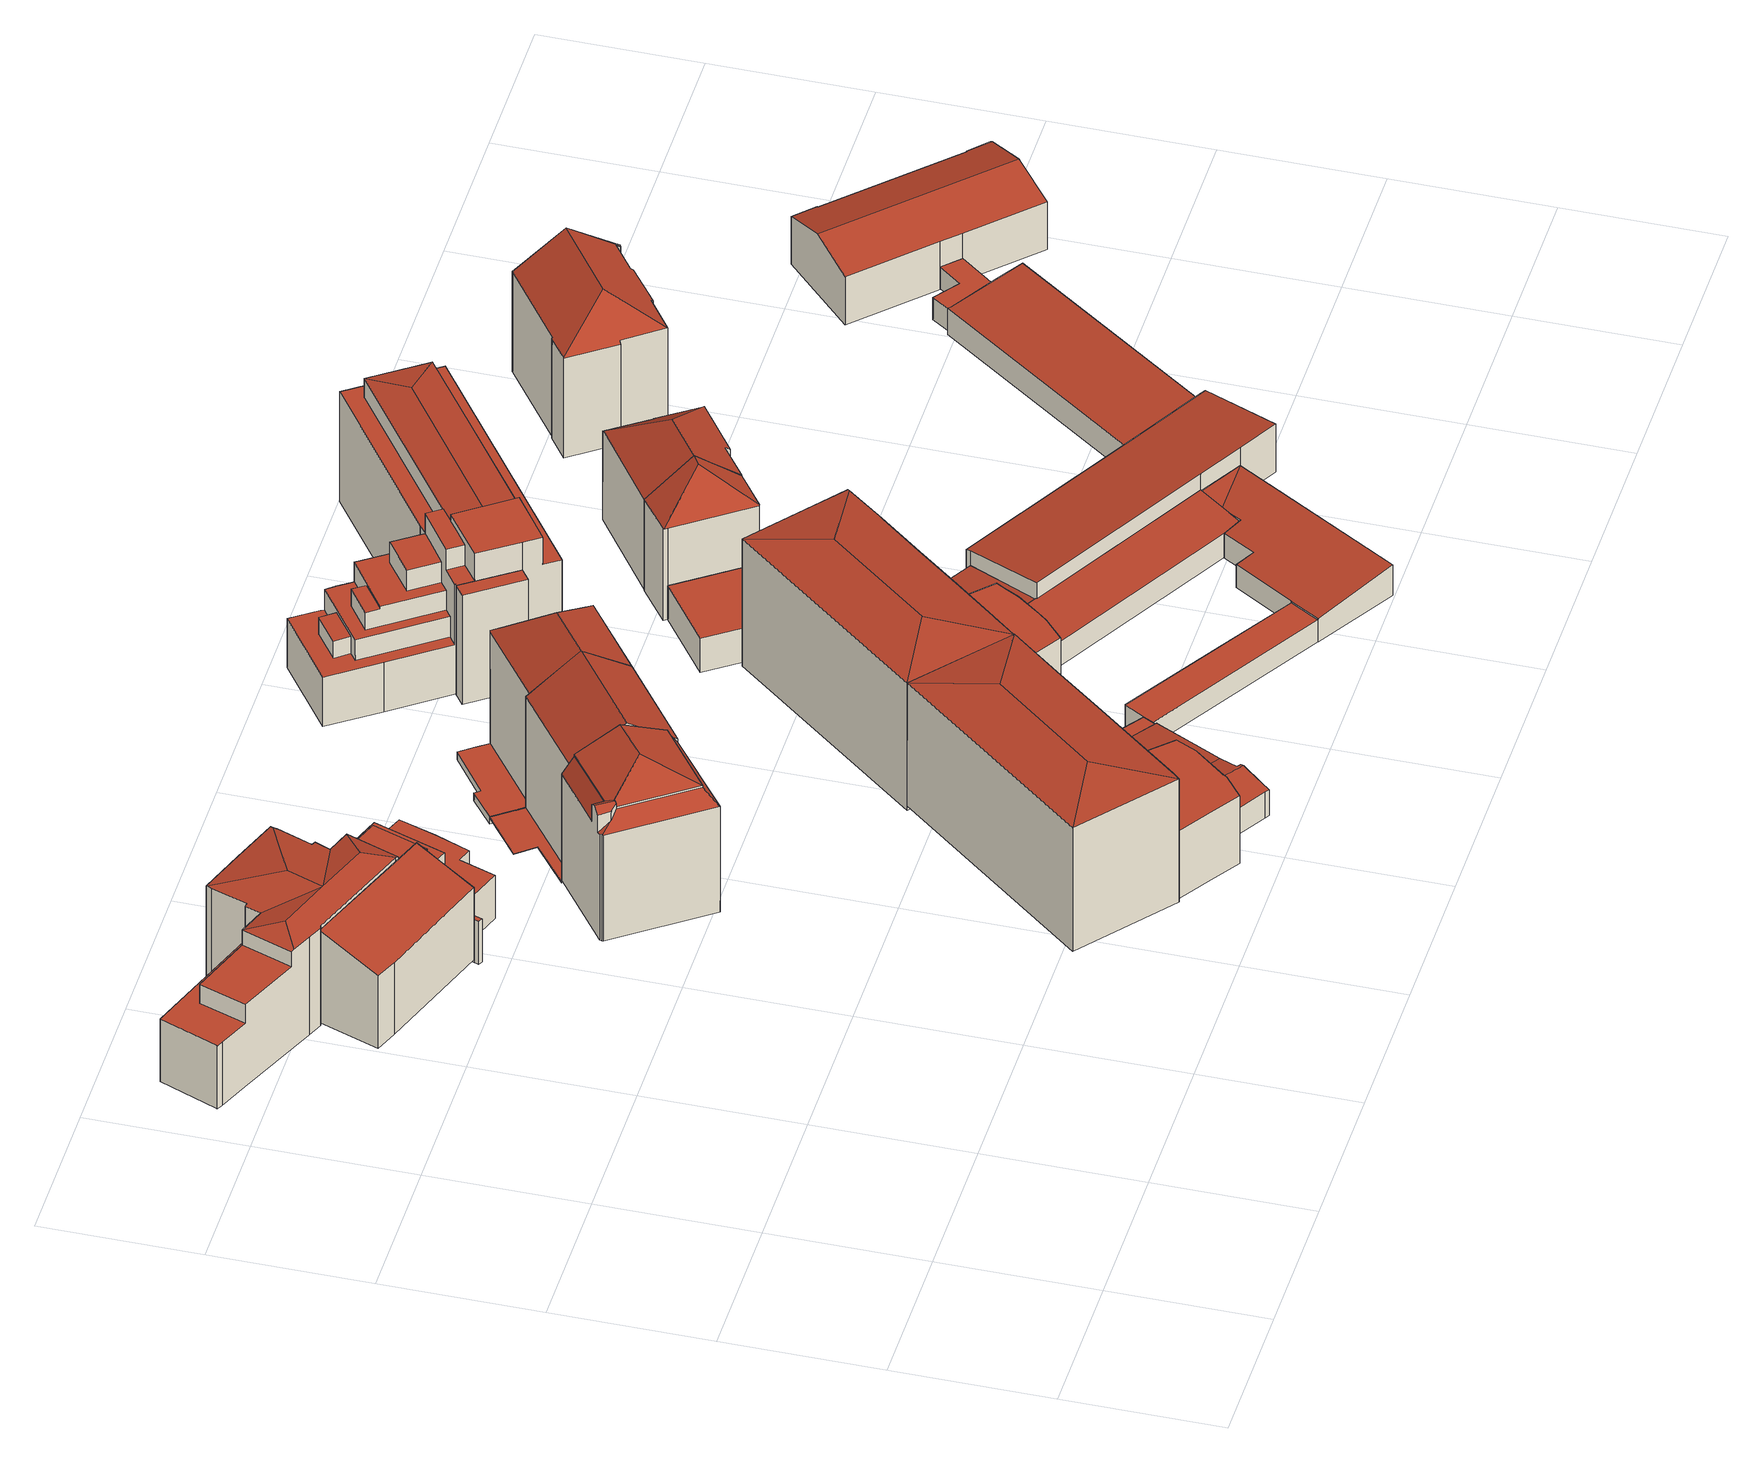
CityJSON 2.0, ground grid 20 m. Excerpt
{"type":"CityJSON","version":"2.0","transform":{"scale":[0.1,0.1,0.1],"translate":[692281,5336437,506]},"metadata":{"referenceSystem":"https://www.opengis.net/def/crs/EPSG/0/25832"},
"CityObjects":{
"building1":{"type":"Building","attributes":{"Gemeindeschluessel":"09162000","HoeheDach":"524.048","HoeheGrund":"510.600","Methode":"1000","NiedrigsteTraufeDesGebaeudes":"521.141","Geometrietyp2DReferenz":"3000","function":"31001_1000","roofType":"2100","measuredHeight":13.45,"storeysAboveGround":3},"geometry":[{"type":"Solid","lod":"2","boundaries":[[[[0,1,2,3]],[[4,0,3,5]],[[5,6,7,4]],[[8,2,1,9]],[[6,10,11,7]],[[12,8,9,13]],[[10,14,15,11]],[[2,8,12,14,10,6,5,3]],[[14,12,13,15]],[[0,4,7,11,15,13,9,1]]]],"semantics":{"surfaces":[{"type":"WallSurface"},{"type":"RoofSurface","Dachneigung":"70.713","Dachorientierung":"199.515","Flaeche":"166.179","Z_MAX":"13.448","Z_MAX_ASL":"524.048","Z_MIN":"10.541","Z_MIN_ASL":"521.141"},{"type":"GroundSurface"}],"values":[[0,0,0,0,0,0,0,1,0,2]]}}]},
"building2":{"type":"Building","attributes":{"Gemeindeschluessel":"09162000","HoeheDach":"525.350","HoeheGrund":"510.229","Methode":"2000","NiedrigsteTraufeDesGebaeudes":"516.540","Geometrietyp2DReferenz":"3000","function":"31001_1000","roofType":"3100","measuredHeight":15.12,"storeysAboveGround":5},"address":[{"country":"Germany","locality":"München","thoroughfareName":"Kaulbachstraße 66a;Königinstraße 75"}],"geometry":[{"type":"Solid","lod":"2","boundaries":[[[[16,17,18,19]],[[20,21,22,23,24,25,26,27,28]],[[29,30,31,32,33,34,35,36]],[[37,38,39,40,41,42]],[[43,42,41,44,22,21,45]],[[18,17,29,36]],[[46,47,48,49,50,51,24]],[[44,52,23,22]],[[53,54,55,38,37,56]],[[57,58,59,60,61]],[[52,44,41,40]],[[55,54,62,63,64,65]],[[66,67,68,69]],[[70,71,72,73,74,75,76,77,78,79,80,81,53,56]],[[49,48,82,83]],[[35,34,84,85]],[[62,54,53,81]],[[33,32,86,87]],[[77,76,88,89]],[[75,74,90,91]],[[92,93,64,63]],[[74,73,94,90]],[[45,95,96,97,98,85,84,87,86,83,82,69,68,57,61,99,100,101,102,89,88,91,90,94,103,104,105,43]],[[67,58,57,68]],[[29,17,16,106,51,30]],[[99,107,92,63,62,81,80,100]],[[86,32,31,50,49,83]],[[76,75,91,88]],[[79,78,102,101]],[[71,70,105,104]],[[78,77,89,102]],[[39,38,55,65]],[[25,106,108,26]],[[24,51,106,25]],[[73,72,103,94]],[[72,71,104,103]],[[93,92,107,60,59,46,24]],[[82,48,47,66,69]],[[60,107,99,61]],[[59,58,67,66,47,46]],[[27,26,108,19,18,36,35,85,98,97]],[[23,52,93,24]],[[64,93,52,40,39,65]],[[27,97,96,28]],[[51,50,31,30]],[[20,95,45,21]],[[80,79,101,100]],[[105,70,56,37,42,43]],[[108,106,16,19]],[[20,28,96,95]],[[34,33,87,84]]]],"semantics":{"surfaces":[{"type":"RoofSurface","Dachneigung":"90.000","Dachorientierung":"-1.000","Flaeche":"56.050","Z_MAX":"11.996","Z_MAX_ASL":"522.225","Z_MIN":"11.996","Z_MIN_ASL":"522.225"},{"type":"RoofSurface","Dachneigung":"75.597","Dachorientierung":"199.763","Flaeche":"58.442","Z_MAX":"15.121","Z_MAX_ASL":"525.350","Z_MIN":"14.244","Z_MIN_ASL":"524.474"},{"type":"RoofSurface","Dachneigung":"90.000","Dachorientierung":"-1.000","Flaeche":"67.384","Z_MAX":"9.141","Z_MAX_ASL":"519.370","Z_MIN":"9.141","Z_MIN_ASL":"519.370"},{"type":"RoofSurface","Dachneigung":"90.000","Dachorientierung":"-1.000","Flaeche":"37.359","Z_MAX":"11.985","Z_MAX_ASL":"522.215","Z_MIN":"11.985","Z_MIN_ASL":"522.215"},{"type":"WallSurface"},{"type":"RoofSurface","Dachneigung":"82.134","Dachorientierung":"289.849","Flaeche":"42.741","Z_MAX":"15.121","Z_MAX_ASL":"525.350","Z_MIN":"14.161","Z_MIN_ASL":"524.390"},{"type":"RoofSurface","Dachneigung":"70.933","Dachorientierung":"109.849","Flaeche":"10.909","Z_MAX":"15.121","Z_MAX_ASL":"525.350","Z_MIN":"14.161","Z_MIN_ASL":"524.390"},{"type":"RoofSurface","Dachneigung":"90.000","Dachorientierung":"-1.000","Flaeche":"50.468","Z_MAX":"9.111","Z_MAX_ASL":"519.340","Z_MIN":"9.111","Z_MIN_ASL":"519.340"},{"type":"RoofSurface","Dachneigung":"90.000","Dachorientierung":"-1.000","Flaeche":"87.351","Z_MAX":"6.311","Z_MAX_ASL":"516.540","Z_MIN":"6.311","Z_MIN_ASL":"516.540"},{"type":"GroundSurface"},{"type":"RoofSurface","Dachneigung":"73.061","Dachorientierung":"289.849","Flaeche":"12.154","Z_MAX":"15.121","Z_MAX_ASL":"525.350","Z_MIN":"14.161","Z_MIN_ASL":"524.390"},{"type":"RoofSurface","Dachneigung":"75.597","Dachorientierung":"19.763","Flaeche":"21.460","Z_MAX":"15.121","Z_MAX_ASL":"525.350","Z_MIN":"14.161","Z_MIN_ASL":"524.390"},{"type":"RoofSurface","Dachneigung":"82.134","Dachorientierung":"109.849","Flaeche":"41.943","Z_MAX":"15.121","Z_MAX_ASL":"525.350","Z_MIN":"14.161","Z_MIN_ASL":"524.390"},{"type":"RoofSurface","Dachneigung":"82.136","Dachorientierung":"19.763","Flaeche":"46.171","Z_MAX":"15.121","Z_MAX_ASL":"525.350","Z_MIN":"14.185","Z_MIN_ASL":"524.414"},{"type":"RoofSurface","Dachneigung":"75.597","Dachorientierung":"19.763","Flaeche":"20.738","Z_MAX":"15.121","Z_MAX_ASL":"525.350","Z_MIN":"14.161","Z_MIN_ASL":"524.390"}],"values":[[0,1,2,3,4,4,5,6,4,4,4,7,4,8,4,4,4,4,4,4,4,4,9,4,4,4,4,4,4,4,4,4,10,11,4,4,12,4,4,13,4,14,4,4,4,4,4,4,4,4,4]]}}]},
"building3":{"type":"Building","attributes":{"Gemeindeschluessel":"09162000","HoeheDach":"531.050","HoeheGrund":"510.367","Methode":"2000","NiedrigsteTraufeDesGebaeudes":"525.868","Geometrietyp2DReferenz":"3000","function":"31001_1000","roofType":"3100","measuredHeight":20.68,"storeysAboveGround":4},"address":[{"country":"Germany","locality":"München","thoroughfareName":"Königinstraße 71"}],"geometry":[{"type":"Solid","lod":"2","boundaries":[[[[109,110,111,112]],[[113,114,115,116,117]],[[118,119,120,121]],[[122,123,124,125,120,126]],[[127,128,129,130,131,132]],[[117,116,133,122]],[[129,134,133,116,115,109,112,135,130]],[[132,131,136,137]],[[138,114,113,139]],[[140,135,112,111]],[[139,113,117,122,126]],[[120,119,139,126]],[[141,142,110,138,143]],[[110,142,140,111]],[[133,134,144,123,122]],[[130,135,140,142,141,118,121,136,131]],[[141,143,119,118]],[[127,132,137,125,124]],[[143,138,139,119]],[[136,121,120,125,137]],[[127,124,123,144,128]],[[144,134,129,128]],[[138,110,109,115,114]]]],"semantics":{"surfaces":[{"type":"WallSurface"},{"type":"RoofSurface","Dachneigung":"60.825","Dachorientierung":"233.814","Flaeche":"2.621","Z_MAX":"18.603","Z_MAX_ASL":"528.970","Z_MIN":"18.013","Z_MIN_ASL":"528.380"},{"type":"RoofSurface","Dachneigung":"33.880","Dachorientierung":"233.820","Flaeche":"32.658","Z_MAX":"17.753","Z_MAX_ASL":"528.120","Z_MIN":"15.519","Z_MIN_ASL":"525.886"},{"type":"GroundSurface"},{"type":"RoofSurface","Dachneigung":"36.066","Dachorientierung":"322.743","Flaeche":"24.124","Z_MAX":"17.753","Z_MAX_ASL":"528.120","Z_MIN":"15.550","Z_MIN_ASL":"525.918"},{"type":"RoofSurface","Dachneigung":"64.862","Dachorientierung":"322.741","Flaeche":"50.281","Z_MAX":"20.683","Z_MAX_ASL":"531.050","Z_MIN":"18.013","Z_MIN_ASL":"528.380"},{"type":"RoofSurface","Dachneigung":"52.453","Dachorientierung":"322.598","Flaeche":"0.802","Z_MAX":"16.746","Z_MAX_ASL":"527.113","Z_MIN":"15.501","Z_MIN_ASL":"525.868"},{"type":"RoofSurface","Dachneigung":"64.860","Dachorientierung":"142.743","Flaeche":"51.631","Z_MAX":"20.683","Z_MAX_ASL":"531.050","Z_MIN":"18.013","Z_MIN_ASL":"528.380"},{"type":"RoofSurface","Dachneigung":"60.785","Dachorientierung":"233.817","Flaeche":"30.795","Z_MAX":"20.683","Z_MAX_ASL":"531.050","Z_MIN":"18.013","Z_MIN_ASL":"528.380"},{"type":"RoofSurface","Dachneigung":"33.534","Dachorientierung":"142.743","Flaeche":"28.343","Z_MAX":"17.753","Z_MAX_ASL":"528.120","Z_MIN":"15.538","Z_MIN_ASL":"525.905"},{"type":"RoofSurface","Dachneigung":"60.834","Dachorientierung":"53.803","Flaeche":"2.625","Z_MAX":"18.603","Z_MAX_ASL":"528.970","Z_MIN":"18.013","Z_MIN_ASL":"528.380"}],"values":[[0,1,0,2,3,0,0,0,0,4,0,0,5,0,6,0,7,0,8,9,0,0,10]]}}]},
"building4":{"type":"Building","attributes":{"Gemeindeschluessel":"09162000","HoeheDach":"526.470","HoeheGrund":"507.182","Methode":"2000","NiedrigsteTraufeDesGebaeudes":"525.334","Geometrietyp2DReferenz":"3000","function":"31001_9998","roofType":"3200","measuredHeight":19.29,"storeysAboveGround":3},"address":[{"country":"Germany","locality":"München","thoroughfareName":"Königinstraße 14"}],"geometry":[{"type":"Solid","lod":"2","boundaries":[[[[145,146,147,148]],[[149,147,146,150]],[[151,146,145]],[[150,146,151,152,153]],[[154,155,156,157]],[[153,158,159,160,157,156,149,150]],[[154,157,160,159,161]],[[155,147,149,156]],[[148,147,155]],[[152,162,158,153]],[[162,161,159,158]],[[162,152,151,145,148,155,154,161]]]],"semantics":{"surfaces":[{"type":"RoofSurface","Dachneigung":"81.391","Dachorientierung":"309.162","Flaeche":"184.959","Z_MAX":"19.288","Z_MAX_ASL":"526.470","Z_MIN":"18.155","Z_MIN_ASL":"525.337"},{"type":"WallSurface"},{"type":"RoofSurface","Dachneigung":"81.393","Dachorientierung":"39.306","Flaeche":"56.571","Z_MAX":"19.288","Z_MAX_ASL":"526.470","Z_MIN":"18.152","Z_MIN_ASL":"525.334"},{"type":"GroundSurface"},{"type":"RoofSurface","Dachneigung":"81.390","Dachorientierung":"219.327","Flaeche":"56.624","Z_MAX":"19.288","Z_MAX_ASL":"526.470","Z_MIN":"18.155","Z_MIN_ASL":"525.337"},{"type":"RoofSurface","Dachneigung":"81.391","Dachorientierung":"129.163","Flaeche":"184.953","Z_MAX":"19.288","Z_MAX_ASL":"526.470","Z_MIN":"18.156","Z_MIN_ASL":"525.338"}],"values":[[0,1,2,1,1,3,1,1,4,1,1,5]]}}]},
"building5":{"type":"Building","attributes":{"Gemeindeschluessel":"09162000","HoeheDach":"516.271","HoeheGrund":"506.370","Methode":"1000","NiedrigsteTraufeDesGebaeudes":"516.271","Geometrietyp2DReferenz":"3000","function":"31001_9998","roofType":"1000","measuredHeight":9.9,"storeysAboveGround":2},"geometry":[{"type":"Solid","lod":"2","boundaries":[[[[163,164,165,166,167,168]],[[169,170,163,168,167,171,172,173,174,175]],[[176,177,169,175]],[[178,164,163,170]],[[179,180,174,173]],[[164,178,177,176,180,179,181,182,166,165]],[[180,176,175,174]],[[182,181,179,173,172,171,167,166]],[[177,178,170,169]]]],"semantics":{"surfaces":[{"type":"WallSurface"},{"type":"GroundSurface"},{"type":"RoofSurface","Dachneigung":"90.000","Dachorientierung":"-1.000","Flaeche":"143.210","Z_MAX":"9.901","Z_MAX_ASL":"516.271","Z_MIN":"9.901","Z_MIN_ASL":"516.271"}],"values":[[0,1,0,0,0,2,0,0,0]]}}]},
"building6":{"type":"Building","attributes":{"Gemeindeschluessel":"09162000","HoeheDach":"531.013","HoeheGrund":"510.009","Methode":"9999","NiedrigsteTraufeDesGebaeudes":"510.054","Geometrietyp2DReferenz":"3000","function":"31001_1000","roofType":"3100","measuredHeight":21,"storeysAboveGround":5},"address":[{"country":"Germany","locality":"München","thoroughfareName":"Königinstraße 73"}],"geometry":[{"type":"Solid","lod":"2","boundaries":[[[[183,184,185,186]],[[187,188,189,190]],[[191,192,193,194]],[[185,184,194,193,195,187,190]],[[196,197,198,192,191,183,186]],[[188,199,200,189]],[[198,197,201,199,188,187,195]],[[201,197,196,202]],[[193,192,198,195]],[[183,191,194,184]],[[199,201,202,200]],[[189,200,202,196,186,185,190]]]],"semantics":{"surfaces":[{"type":"WallSurface"},{"type":"RoofSurface","Dachneigung":"55.524","Dachorientierung":"322.941","Flaeche":"113.492","Z_MAX":"21.004","Z_MAX_ASL":"531.013","Z_MIN":"16.376","Z_MIN_ASL":"526.385"},{"type":"RoofSurface","Dachneigung":"90.000","Dachorientierung":"-1.000","Flaeche":"40.177","Z_MAX":"0.045","Z_MAX_ASL":"510.054","Z_MIN":"0.045","Z_MIN_ASL":"510.054"},{"type":"RoofSurface","Dachneigung":"55.524","Dachorientierung":"142.941","Flaeche":"105.211","Z_MAX":"21.004","Z_MAX_ASL":"531.013","Z_MIN":"16.733","Z_MIN_ASL":"526.741"},{"type":"GroundSurface"}],"values":[[0,0,1,0,0,0,2,0,0,3,0,4]]}}]},
"building7":{"type":"Building","attributes":{"Gemeindeschluessel":"09162000","HoeheDach":"511.050","HoeheGrund":"506.300","Methode":"2000","NiedrigsteTraufeDesGebaeudes":"509.350","Geometrietyp2DReferenz":"3000","function":"31001_9998","roofType":"1000","measuredHeight":4.75},"geometry":[{"type":"Solid","lod":"2","boundaries":[[[[203,204,205,206,207,208,209,210,211,212,213,214,215]],[[216,217,218,219,220,221]],[[222,223,224,225,217,216,221,226,227,228,229,230,231,232,233,234,235,236,237,238,239,240,241,242,243,244,245,246]],[[218,247,204,203,248,249,219]],[[250,251,238,237]],[[252,245,244,243,253,254]],[[206,255,256,257,208,207]],[[251,250,258,259,260]],[[224,223,205,204,247,225]],[[212,259,258,236,235,234,213]],[[258,250,237,236]],[[214,213,234,233]],[[261,262,227,226]],[[215,214,233,232]],[[261,220,219,249,263,262]],[[252,264,246,245]],[[222,246,264,255,206,205,223]],[[203,215,232,231,230,248]],[[262,263,228,227]],[[249,248,230,229,228,263]],[[255,264,252,254,253,257,256]],[[212,211,260,259]],[[247,218,217,225]],[[210,209,241,240]],[[220,261,226,221]],[[208,257,253,243,242,241,209]],[[239,238,251,260,211,210,240]]]],"semantics":{"surfaces":[{"type":"RoofSurface","Dachneigung":"84.884","Dachorientierung":"34.700","Flaeche":"146.691","Z_MAX":"4.310","Z_MAX_ASL":"510.610","Z_MIN":"3.390","Z_MIN_ASL":"509.690"},{"type":"WallSurface"},{"type":"GroundSurface"},{"type":"RoofSurface","Dachneigung":"82.156","Dachorientierung":"34.689","Flaeche":"19.425","Z_MAX":"4.750","Z_MAX_ASL":"511.050","Z_MIN":"4.310","Z_MIN_ASL":"510.610"},{"type":"RoofSurface","Dachneigung":"90.000","Dachorientierung":"-1.000","Flaeche":"73.539","Z_MAX":"3.120","Z_MAX_ASL":"509.420","Z_MIN":"3.120","Z_MIN_ASL":"509.420"},{"type":"RoofSurface","Dachneigung":"77.912","Dachorientierung":"214.706","Flaeche":"31.381","Z_MAX":"4.750","Z_MAX_ASL":"511.050","Z_MIN":"3.738","Z_MIN_ASL":"510.038"},{"type":"RoofSurface","Dachneigung":"90.000","Dachorientierung":"-1.000","Flaeche":"10.966","Z_MAX":"3.050","Z_MAX_ASL":"509.350","Z_MIN":"3.050","Z_MIN_ASL":"509.350"}],"values":[[0,1,2,3,1,1,1,4,1,1,1,1,1,1,5,1,1,1,1,1,6,1,1,1,1,1,1]]}}]},
"building8":{"type":"Building","attributes":{"Gemeindeschluessel":"09162000","HoeheDach":"531.000","HoeheGrund":"509.113","Methode":"2000","NiedrigsteTraufeDesGebaeudes":"510.200","Geometrietyp2DReferenz":"3000","function":"31001_1000","roofType":"3200","measuredHeight":21.89,"storeysAboveGround":5},"address":[{"country":"Germany","locality":"München","thoroughfareName":"Königinstraße 73a"}],"geometry":[{"type":"Solid","lod":"2","boundaries":[[[[265,266,267,268,269,270,271,272]],[[273,274,275,276,191]],[[270,269,277,278]],[[271,270,278,279]],[[276,275,266,265]],[[279,278,277,280,281,282,283,284]],[[269,268,280,277]],[[285,183,283,282]],[[285,286,273,191,183]],[[281,267,266,275,274,286,285,282]],[[283,183,191,276,265,272,284]],[[286,274,273]],[[272,271,279,284]],[[268,267,281,280]]]],"semantics":{"surfaces":[{"type":"RoofSurface","Dachneigung":"90.000","Dachorientierung":"-1.000","Flaeche":"52.800","Z_MAX":"1.087","Z_MAX_ASL":"510.200","Z_MIN":"1.087","Z_MIN_ASL":"510.200"},{"type":"RoofSurface","Dachneigung":"55.111","Dachorientierung":"323.226","Flaeche":"74.465","Z_MAX":"21.887","Z_MAX_ASL":"531.000","Z_MIN":"17.487","Z_MIN_ASL":"526.600"},{"type":"WallSurface"},{"type":"GroundSurface"},{"type":"RoofSurface","Dachneigung":"55.111","Dachorientierung":"143.226","Flaeche":"72.403","Z_MAX":"21.887","Z_MAX_ASL":"531.000","Z_MIN":"17.486","Z_MIN_ASL":"526.600"},{"type":"RoofSurface","Dachneigung":"46.346","Dachorientierung":"53.924","Flaeche":"38.981","Z_MAX":"21.887","Z_MAX_ASL":"531.000","Z_MIN":"17.547","Z_MIN_ASL":"526.660"}],"values":[[0,1,2,2,2,3,2,2,4,2,2,5,2,2]]}}]},
"building9":{"type":"Building","attributes":{"Gemeindeschluessel":"09162000","HoeheDach":"526.480","HoeheGrund":"506.563","Methode":"1000","NiedrigsteTraufeDesGebaeudes":"525.164","Geometrietyp2DReferenz":"3000","function":"31001_9998","roofType":"3200","measuredHeight":19.92,"storeysAboveGround":3},"address":[{"country":"Germany","locality":"München","thoroughfareName":"Königinstraße 16"}],"geometry":[{"type":"Solid","lod":"2","boundaries":[[[[287,288,289,290]],[[291,292,293,294,295]],[[294,293,296,297]],[[298,290,289,299,300]],[[301,302,303,304]],[[303,305,306,298,300,297,296,307,304]],[[306,308,287,290,298]],[[288,295,294,299,289]],[[293,292,307,296]],[[309,308,306,305]],[[300,299,294,297]],[[302,309,305,303]],[[308,309,302,301,291,295,288,287]],[[307,292,291,301,304]]]],"semantics":{"surfaces":[{"type":"RoofSurface","Dachneigung":"80.104","Dachorientierung":"219.492","Flaeche":"56.952","Z_MAX":"19.917","Z_MAX_ASL":"526.480","Z_MIN":"18.610","Z_MIN_ASL":"525.174"},{"type":"RoofSurface","Dachneigung":"80.104","Dachorientierung":"39.492","Flaeche":"57.018","Z_MAX":"19.917","Z_MAX_ASL":"526.480","Z_MIN":"18.601","Z_MIN_ASL":"525.164"},{"type":"WallSurface"},{"type":"GroundSurface"},{"type":"RoofSurface","Dachneigung":"80.104","Dachorientierung":"308.957","Flaeche":"185.632","Z_MAX":"19.917","Z_MAX_ASL":"526.480","Z_MIN":"18.601","Z_MIN_ASL":"525.164"},{"type":"RoofSurface","Dachneigung":"80.104","Dachorientierung":"128.957","Flaeche":"184.284","Z_MAX":"19.917","Z_MAX_ASL":"526.480","Z_MIN":"18.610","Z_MIN_ASL":"525.174"}],"values":[[0,1,2,2,2,3,2,4,2,2,2,2,5,2]]}}]},
"building10":{"type":"Building","attributes":{"Gemeindeschluessel":"09162000","HoeheDach":"526.132","HoeheGrund":"510.150","Methode":"1000","NiedrigsteTraufeDesGebaeudes":"526.132","Geometrietyp2DReferenz":"3000","function":"51009_1610","roofType":"1000","measuredHeight":15.98},"geometry":[{"type":"Solid","lod":"2","boundaries":[[[[310,311,312,313]],[[311,310,314,315]],[[311,315,316,312]],[[314,310,313,317]],[[315,314,317,316]],[[313,312,316,317]]]],"semantics":{"surfaces":[{"type":"WallSurface"},{"type":"RoofSurface","Dachneigung":"90.000","Dachorientierung":"-1.000","Flaeche":"14.894","Z_MAX":"15.982","Z_MAX_ASL":"526.132","Z_MIN":"15.982","Z_MIN_ASL":"526.132"},{"type":"GroundSurface"}],"values":[[0,1,0,0,0,2]]}}]},
"building11":{"type":"Building","attributes":{"Gemeindeschluessel":"09162000","HoeheDach":"516.234","HoeheGrund":"506.610","Methode":"1000","NiedrigsteTraufeDesGebaeudes":"516.234","Geometrietyp2DReferenz":"3000","function":"31001_9998","roofType":"1000","measuredHeight":9.62,"storeysAboveGround":2},"geometry":[{"type":"Solid","lod":"2","boundaries":[[[[318,319,320,321]],[[303,305,306,322,323]],[[324,325,326,327]],[[328,322,306,329]],[[330,328,329,331]],[[327,326,332,321,320,331,329,306,305,303]],[[327,303,323,324]],[[325,333,332,326]],[[319,330,331,320]],[[333,318,321,332]],[[323,322,328,330,319,318,333,325,324]]]],"semantics":{"surfaces":[{"type":"WallSurface"},{"type":"GroundSurface"},{"type":"RoofSurface","Dachneigung":"90.000","Dachorientierung":"-1.000","Flaeche":"140.749","Z_MAX":"9.624","Z_MAX_ASL":"516.234","Z_MIN":"9.624","Z_MIN_ASL":"516.234"}],"values":[[0,0,0,0,0,1,0,0,0,0,2]]}}]},
"building12":{"type":"Building","attributes":{"Gemeindeschluessel":"09162000","HoeheDach":"510.718","HoeheGrund":"506.180","Methode":"2000","NiedrigsteTraufeDesGebaeudes":"509.352","Geometrietyp2DReferenz":"3000","function":"31001_9998","roofType":"1000","measuredHeight":4.54},"geometry":[{"type":"Solid","lod":"2","boundaries":[[[[334,335,336,337,338,339,340,341,342]],[[343,341,340,344,345,252]],[[334,342,341,343,252,264,346]],[[347,348,349,350]],[[351,352,353,354,345,344,340,339,338,337,355,356,350,349,357,358,359,360]],[[359,358,361,362]],[[336,363,355,337]],[[363,364,356,355]],[[361,365,362]],[[360,359,362,366,367,351]],[[352,368,369,346,264,354,353]],[[367,368,352,351]],[[369,335,334,346]],[[264,252,345,354]],[[365,361,358,357,349,348]],[[364,347,350,356]],[[367,366,362,365,348,347,364,363,336,335,369,368]]]],"semantics":{"surfaces":[{"type":"WallSurface"},{"type":"RoofSurface","Dachneigung":"90.000","Dachorientierung":"-1.000","Flaeche":"115.835","Z_MAX":"3.172","Z_MAX_ASL":"509.352","Z_MIN":"3.172","Z_MIN_ASL":"509.352"},{"type":"GroundSurface"},{"type":"RoofSurface","Dachneigung":"79.798","Dachorientierung":"208.847","Flaeche":"11.040","Z_MAX":"4.531","Z_MAX_ASL":"510.711","Z_MIN":"3.919","Z_MIN_ASL":"510.099"},{"type":"RoofSurface","Dachneigung":"84.478","Dachorientierung":"300.994","Flaeche":"233.534","Z_MAX":"4.538","Z_MAX_ASL":"510.718","Z_MIN":"3.388","Z_MIN_ASL":"509.568"}],"values":[[0,0,1,0,2,0,0,0,3,0,0,0,0,0,0,0,4]]}}]},
"building13":{"type":"Building","attributes":{"Gemeindeschluessel":"09162000","HoeheDach":"530.090","HoeheGrund":"510.010","Methode":"2000","NiedrigsteTraufeDesGebaeudes":"517.240","Geometrietyp2DReferenz":"3000","function":"31001_1000","roofType":"3200","measuredHeight":20.08,"storeysAboveGround":5},"address":[{"country":"Germany","locality":"München","thoroughfareName":"Königinstraße 77,79,79a"}],"geometry":[{"type":"Solid","lod":"2","boundaries":[[[[370,371,372,373,374]],[[375,376,377,378]],[[373,372,379,380,381]],[[382,383,384,385]],[[380,379,386,387]],[[376,375,388,389,390,391,392]],[[391,390,393,394,395,396]],[[397,398,399,400]],[[389,388,401,402]],[[403,404,405,406]],[[407,310,408,409,410,411]],[[412,413,414,415,416,417,418,419,420,383,382,421]],[[386,422,423]],[[424,420,419,425,402,401]],[[426,427,428,429,430]],[[396,395,431,432,433,434]],[[435,436,437,385,384,424,401,388,375,378,438,439,440]],[[378,377,441,438]],[[420,424,384,383]],[[423,422,442,443]],[[381,376,392,444]],[[441,445,439,438]],[[446,442,422,386,379]],[[381,404,403,447]],[[430,371,370,409,408,426]],[[310,407,436,435]],[[404,381,444,405]],[[425,419,418,397,400,415,414,448]],[[376,381,380,387,449,450,445,441,377]],[[447,403,406,451]],[[448,414,413,452]],[[382,385,437,421]],[[431,453,454,432]],[[372,371,446,379]],[[394,453,431,395]],[[451,406,405,444,392,391,396,434]],[[436,407,411,412,421,437]],[[433,432,454,393,390,389,402,425,448,452]],[[399,398,417,416]],[[453,394,393,454]],[[373,381,447,451,434,433,452,413,412,411,410,374]],[[400,399,416,415]],[[449,423,443,429,428,450]],[[429,443,442,446,371,430]],[[370,374,410,409]],[[386,423,449,387]],[[440,427,426,408,310,435]],[[439,445,450,428,427,440]],[[398,397,418,417]]]],"semantics":{"surfaces":[{"type":"RoofSurface","Dachneigung":"90.000","Dachorientierung":"-1.000","Flaeche":"15.740","Z_MAX":"19.090","Z_MAX_ASL":"529.100","Z_MIN":"19.090","Z_MIN_ASL":"529.100"},{"type":"WallSurface"},{"type":"RoofSurface","Dachneigung":"90.000","Dachorientierung":"-1.000","Flaeche":"9.829","Z_MAX":"9.670","Z_MAX_ASL":"519.680","Z_MIN":"9.670","Z_MIN_ASL":"519.680"},{"type":"RoofSurface","Dachneigung":"90.000","Dachorientierung":"-1.000","Flaeche":"6.926","Z_MAX":"16.120","Z_MAX_ASL":"526.130","Z_MIN":"16.120","Z_MIN_ASL":"526.130"},{"type":"RoofSurface","Dachneigung":"90.000","Dachorientierung":"-1.000","Flaeche":"57.968","Z_MAX":"7.230","Z_MAX_ASL":"517.240","Z_MIN":"7.230","Z_MIN_ASL":"517.240"},{"type":"RoofSurface","Dachneigung":"81.615","Dachorientierung":"54.139","Flaeche":"17.301","Z_MAX":"19.490","Z_MAX_ASL":"529.500","Z_MIN":"18.880","Z_MIN_ASL":"528.890"},{"type":"RoofSurface","Dachneigung":"90.000","Dachorientierung":"-1.000","Flaeche":"62.724","Z_MAX":"20.080","Z_MAX_ASL":"530.090","Z_MIN":"20.080","Z_MIN_ASL":"530.090"},{"type":"GroundSurface"},{"type":"RoofSurface","Dachneigung":"81.609","Dachorientierung":"144.152","Flaeche":"106.254","Z_MAX":"19.490","Z_MAX_ASL":"529.500","Z_MIN":"18.880","Z_MIN_ASL":"528.890"},{"type":"RoofSurface","Dachneigung":"81.611","Dachorientierung":"324.152","Flaeche":"106.278","Z_MAX":"19.490","Z_MAX_ASL":"529.500","Z_MIN":"18.880","Z_MIN_ASL":"528.890"},{"type":"RoofSurface","Dachneigung":"90.000","Dachorientierung":"-1.000","Flaeche":"22.863","Z_MAX":"16.120","Z_MAX_ASL":"526.130","Z_MIN":"16.120","Z_MIN_ASL":"526.130"},{"type":"RoofSurface","Dachneigung":"90.000","Dachorientierung":"-1.000","Flaeche":"163.304","Z_MAX":"16.120","Z_MAX_ASL":"526.130","Z_MIN":"16.120","Z_MIN_ASL":"526.130"},{"type":"RoofSurface","Dachneigung":"90.000","Dachorientierung":"-1.000","Flaeche":"8.497","Z_MAX":"12.690","Z_MAX_ASL":"522.700","Z_MIN":"12.690","Z_MIN_ASL":"522.700"},{"type":"RoofSurface","Dachneigung":"90.000","Dachorientierung":"-1.000","Flaeche":"44.092","Z_MAX":"13.090","Z_MAX_ASL":"523.100","Z_MIN":"13.090","Z_MIN_ASL":"523.100"},{"type":"RoofSurface","Dachneigung":"90.000","Dachorientierung":"-1.000","Flaeche":"36.812","Z_MAX":"10.210","Z_MAX_ASL":"520.220","Z_MIN":"10.210","Z_MIN_ASL":"520.220"}],"values":[[0,1,1,1,1,1,1,2,1,1,3,4,5,1,6,1,7,1,1,8,1,1,9,10,1,1,1,1,11,1,1,1,1,1,12,13,1,14,1,1,1,1,1,1,1,1,1,1,1]]}}]},
"building14":{"type":"Building","attributes":{"Gemeindeschluessel":"09162000","HoeheDach":"512.076","HoeheGrund":"507.104","Methode":"2000","NiedrigsteTraufeDesGebaeudes":"512.076","Geometrietyp2DReferenz":"3000","function":"31001_9998","roofType":"1000","measuredHeight":4.97},"geometry":[{"type":"Solid","lod":"2","boundaries":[[[[455,456,457,458]],[[459,457,456,460]],[[459,461,462,463,464,458,457]],[[465,466,462,461]],[[467,455,458,464]],[[460,465,461,459]],[[466,468,463,462]],[[468,467,464,463]],[[456,455,467,468,466,465,460]]]],"semantics":{"surfaces":[{"type":"WallSurface"},{"type":"GroundSurface"},{"type":"RoofSurface","Dachneigung":"90.000","Dachorientierung":"-1.000","Flaeche":"136.896","Z_MAX":"4.972","Z_MAX_ASL":"512.076","Z_MIN":"4.972","Z_MIN_ASL":"512.076"}],"values":[[0,0,1,0,0,0,0,0,2]]}}]},
"building15":{"type":"Building","attributes":{"Gemeindeschluessel":"09162000","HoeheDach":"510.910","HoeheGrund":"506.300","Methode":"2000","NiedrigsteTraufeDesGebaeudes":"509.792","Geometrietyp2DReferenz":"3000","function":"31001_9998","roofType":"1000","measuredHeight":4.61},"geometry":[{"type":"Solid","lod":"2","boundaries":[[[[469,470,471,472,473,474]],[[475,476,477,478,479,480,481,482,347]],[[479,478,470,469]],[[475,347,483,484]],[[480,479,469,474,485,486]],[[471,470,478,477,487,488]],[[474,473,489,485]],[[472,471,488,490]],[[482,481,491,492]],[[347,482,492,483]],[[473,472,490,489]],[[481,480,486,491]],[[487,493,484,483,492,491,486,485,489,490,488]],[[476,475,484,493]],[[477,476,493,487]]]],"semantics":{"surfaces":[{"type":"RoofSurface","Dachneigung":"84.372","Dachorientierung":"28.920","Flaeche":"140.753","Z_MAX":"4.530","Z_MAX_ASL":"510.830","Z_MIN":"3.493","Z_MIN_ASL":"509.793"},{"type":"RoofSurface","Dachneigung":"80.128","Dachorientierung":"208.937","Flaeche":"213.102","Z_MAX":"4.610","Z_MAX_ASL":"510.910","Z_MIN":"3.492","Z_MIN_ASL":"509.792"},{"type":"WallSurface"},{"type":"GroundSurface"}],"values":[[0,1,2,2,2,2,2,2,2,2,2,2,3,2,2]]}}]},
"building16":{"type":"Building","attributes":{"Gemeindeschluessel":"09162000","HoeheDach":"525.160","HoeheGrund":"507.100","Methode":"2000","NiedrigsteTraufeDesGebaeudes":"520.490","Geometrietyp2DReferenz":"3000","function":"31001_1000","roofType":"3200","measuredHeight":18.06,"storeysAboveGround":3},"address":[{"country":"Germany","locality":"München","thoroughfareName":"Königinstraße 18"}],"geometry":[{"type":"Solid","lod":"2","boundaries":[[[[494,495,496,497]],[[458,498,499,459,457]],[[458,500,501,502,498]],[[503,500,458,457]],[[502,504,499,498]],[[496,495,504,502,501]],[[459,494,497,503,457]],[[503,497,496,501,500]],[[499,504,495,494,459]]]],"semantics":{"surfaces":[{"type":"RoofSurface","Dachneigung":"51.678","Dachorientierung":"143.922","Flaeche":"26.762","Z_MAX":"18.060","Z_MAX_ASL":"525.160","Z_MIN":"13.479","Z_MIN_ASL":"520.579"},{"type":"GroundSurface"},{"type":"WallSurface"},{"type":"RoofSurface","Dachneigung":"51.686","Dachorientierung":"323.911","Flaeche":"28.014","Z_MAX":"18.060","Z_MAX_ASL":"525.160","Z_MIN":"13.390","Z_MIN_ASL":"520.490"},{"type":"RoofSurface","Dachneigung":"41.432","Dachorientierung":"234.001","Flaeche":"36.397","Z_MAX":"18.060","Z_MAX_ASL":"525.160","Z_MIN":"13.407","Z_MIN_ASL":"520.507"}],"values":[[0,1,2,2,2,3,2,4,2]]}}]},
"building17":{"type":"Building","attributes":{"Gemeindeschluessel":"09162000","HoeheDach":"525.110","HoeheGrund":"507.290","Methode":"2000","NiedrigsteTraufeDesGebaeudes":"519.928","Geometrietyp2DReferenz":"3000","function":"31001_1000","roofType":"3200","measuredHeight":17.82,"storeysAboveGround":3},"address":[{"country":"Germany","locality":"München","thoroughfareName":"Königinstraße 20"}],"geometry":[{"type":"Solid","lod":"2","boundaries":[[[[505,506,507,508,509,510]],[[508,511,504,509]],[[506,505,512,513]],[[514,515,507,506,513]],[[516,510,509,504,517]],[[505,510,516,512]],[[515,518,519,520,511,508,507]],[[517,504,511,520,521]],[[520,519,522,521]],[[512,516,517,521,522,523,514,513]],[[518,515,514,523]],[[519,518,523,522]]]],"semantics":{"surfaces":[{"type":"RoofSurface","Dachneigung":"52.499","Dachorientierung":"144.121","Flaeche":"77.941","Z_MAX":"17.820","Z_MAX_ASL":"525.110","Z_MIN":"12.929","Z_MIN_ASL":"520.219"},{"type":"RoofSurface","Dachneigung":"52.501","Dachorientierung":"324.119","Flaeche":"75.320","Z_MAX":"17.820","Z_MAX_ASL":"525.110","Z_MIN":"13.227","Z_MIN_ASL":"520.517"},{"type":"WallSurface"},{"type":"RoofSurface","Dachneigung":"52.482","Dachorientierung":"54.191","Flaeche":"52.907","Z_MAX":"17.820","Z_MAX_ASL":"525.110","Z_MIN":"12.638","Z_MIN_ASL":"519.928"},{"type":"GroundSurface"}],"values":[[0,1,2,2,2,2,3,2,2,4,2,2]]}}]},
"building18":{"type":"Building","attributes":{"Gemeindeschluessel":"09162000","HoeheDach":"513.217","HoeheGrund":"506.230","Methode":"1000","NiedrigsteTraufeDesGebaeudes":"511.820","Geometrietyp2DReferenz":"3000","function":"31001_9998","roofType":"1000","measuredHeight":6.99,"storeysAboveGround":2},"geometry":[{"type":"Solid","lod":"2","boundaries":[[[[524,525,526,527]],[[528,529,358,359]],[[530,531,532,533]],[[531,524,527,532]],[[534,535,536,537]],[[535,530,533,536]],[[538,528,359,539]],[[529,534,537,358]],[[528,538,525,524,531,530,535,534,529]],[[536,533,532,527,526,539,359,358,537]],[[525,538,539,526]]]],"semantics":{"surfaces":[{"type":"WallSurface"},{"type":"RoofSurface","Dachneigung":"82.828","Dachorientierung":"28.869","Flaeche":"438.804","Z_MAX":"6.987","Z_MAX_ASL":"513.217","Z_MIN":"5.590","Z_MIN_ASL":"511.820"},{"type":"GroundSurface"}],"values":[[0,0,0,0,0,0,0,0,1,2,0]]}}]},
"building19":{"type":"Building","attributes":{"Gemeindeschluessel":"09162000","HoeheDach":"526.530","HoeheGrund":"507.269","Methode":"2000","NiedrigsteTraufeDesGebaeudes":"521.875","Geometrietyp2DReferenz":"3000","function":"31001_1000","roofType":"3200","measuredHeight":19.26,"storeysAboveGround":3},"address":[{"country":"Germany","locality":"München","thoroughfareName":"Königinstraße 22"}],"geometry":[{"type":"Solid","lod":"2","boundaries":[[[[540,541,542,543]],[[544,545,546,547,548]],[[549,550,551,552]],[[553,545,544,554]],[[555,556,557,549,552]],[[556,558,559,560,541,540,561,547,546,562,557]],[[550,563,564,551]],[[559,558,565,566]],[[567,553,554,568]],[[541,560,569,542]],[[549,557,562,570,563,550]],[[547,561,571,548]],[[560,559,566,569]],[[564,563,570,572,573]],[[546,545,553,567,572,570,562]],[[558,556,555,565]],[[551,564,573,568,554,544,548,571,543,542,569,566,565,555,552]],[[561,540,543,571]],[[572,567,568,573]]]],"semantics":{"surfaces":[{"type":"WallSurface"},{"type":"RoofSurface","Dachneigung":"55.038","Dachorientierung":"143.918","Flaeche":"106.241","Z_MAX":"19.261","Z_MAX_ASL":"526.530","Z_MIN":"14.680","Z_MIN_ASL":"521.949"},{"type":"RoofSurface","Dachneigung":"45.046","Dachorientierung":"234.063","Flaeche":"40.368","Z_MAX":"19.261","Z_MAX_ASL":"526.530","Z_MIN":"14.606","Z_MIN_ASL":"521.875"},{"type":"RoofSurface","Dachneigung":"55.038","Dachorientierung":"323.918","Flaeche":"111.625","Z_MAX":"19.261","Z_MAX_ASL":"526.530","Z_MIN":"14.626","Z_MIN_ASL":"521.895"},{"type":"GroundSurface"}],"values":[[0,0,0,0,0,1,0,0,0,0,2,0,0,0,3,0,4,0,0]]}}]},
"building20":{"type":"Building","attributes":{"Gemeindeschluessel":"09162000","HoeheDach":"510.766","HoeheGrund":"506.150","Methode":"2000","NiedrigsteTraufeDesGebaeudes":"509.300","Geometrietyp2DReferenz":"3000","function":"31001_9998","roofType":"1000","measuredHeight":4.62},"geometry":[{"type":"Solid","lod":"2","boundaries":[[[[574,575,576,577,578,579]],[[580,581,582,583]],[[575,574,584,585]],[[586,587,588,589]],[[590,580,577,576]],[[581,586,589,582]],[[582,589,588,591,592,585,584,593,594,583]],[[587,595,591,588]],[[593,584,574,579]],[[581,580,590,595,587,586]],[[579,578,594,593]],[[580,583,594,578,577]],[[595,590,592,591]],[[592,590,576,575,585]]]],"semantics":{"surfaces":[{"type":"RoofSurface","Dachneigung":"90.000","Dachorientierung":"-1.000","Flaeche":"31.490","Z_MAX":"3.150","Z_MAX_ASL":"509.300","Z_MIN":"3.150","Z_MIN_ASL":"509.300"},{"type":"WallSurface"},{"type":"GroundSurface"},{"type":"RoofSurface","Dachneigung":"85.402","Dachorientierung":"305.587","Flaeche":"358.808","Z_MAX":"4.616","Z_MAX_ASL":"510.766","Z_MIN":"3.728","Z_MIN_ASL":"509.878"}],"values":[[0,1,1,1,1,1,2,1,1,3,1,1,1,1]]}}]},
"building21":{"type":"Building","attributes":{"Gemeindeschluessel":"09162000","HoeheDach":"514.759","HoeheGrund":"506.019","Methode":"1000","NiedrigsteTraufeDesGebaeudes":"512.971","Geometrietyp2DReferenz":"3000","function":"31001_9998","roofType":"3100","measuredHeight":8.74,"storeysAboveGround":2},"geometry":[{"type":"Solid","lod":"2","boundaries":[[[[596,597,598,599]],[[600,601,602,603,604]],[[605,606,602,601,607,608,609]],[[610,611,599,598,612,613,604,603,614,615,616,617]],[[606,605,615,614]],[[608,607,618,610,617]],[[605,609,616,615]],[[602,606,614,603]],[[619,620,613,612]],[[597,619,612,598]],[[609,608,617,616]],[[618,621,611,610]],[[620,600,604,613]],[[621,596,599,611]],[[600,620,619,597,596,621,618,607,601]]]],"semantics":{"surfaces":[{"type":"WallSurface"},{"type":"RoofSurface","Dachneigung":"74.080","Dachorientierung":"224.710","Flaeche":"172.549","Z_MAX":"8.740","Z_MAX_ASL":"514.759","Z_MIN":"6.952","Z_MIN_ASL":"512.971"},{"type":"GroundSurface"},{"type":"RoofSurface","Dachneigung":"74.080","Dachorientierung":"44.710","Flaeche":"168.235","Z_MAX":"8.740","Z_MAX_ASL":"514.759","Z_MIN":"6.967","Z_MIN_ASL":"512.986"}],"values":[[0,0,1,2,0,0,0,0,0,0,0,0,0,0,3]]}}]}
},
"vertices":[
[184,967,46],[180,966,46],[180,966,180],[184,967,180],[323,916,46],[323,916,180],[362,902,180],[362,902,46],[153,891,152],[153,891,46],[350,869,167],[350,869,46],[182,880,151],[182,880,46],[334,827,152],[334,827,46],
[155,1051,162],[75,1080,162],[54,1020,162],[132,987,162],[184,967,185],[323,916,185],[324,916,185],[312,955,194],[242,980,194],[172,1005,194],[136,985,185],[161,974,185],[180,966,185],[75,1080,134],[190,1039,134],[197,1059,134],[37,1116,134],[7,1042,134],[6,1041,134],[14,1037,134],[54,1020,134],[361,898,162],[375,893,162],[400,963,162],[351,981,162],[327,914,162],[362,902,162],[362,902,42],[327,914,184],[323,916,42],[259,1026,194],[220,1109,185],[218,1104,184],[201,1058,185],[197,1059,184],[190,1039,184],[351,981,184],[407,881,105],[407,881,133],[375,893,133],[361,898,105],[342,1068,42],[342,1068,184],[340,1064,185],[339,1060,185],[339,1060,42],[439,972,133],[328,1012,133],[320,992,133],[400,963,133],[221,1111,184],[281,1090,184],[281,1090,42],[221,1111,42],[350,869,105],[334,827,105],[332,821,105],[337,818,105],[348,848,105],[416,824,105],[432,870,105],[451,864,105],[468,908,105],[484,955,105],[458,965,105],[439,972,105],[218,1104,42],[201,1058,42],[6,1041,42],[14,1037,42],[37,1116,42],[7,1042,42],[432,870,42],[451,864,42],[348,848,42],[416,824,42],[328,1012,184],[320,992,184],[337,818,42],[184,967,42],[180,966,42],[161,974,42],[52,1021,42],[322,1014,42],[458,965,42],[484,955,42],[468,908,42],[332,821,42],[334,827,42],[350,869,42],[155,1051,184],[322,1014,185],[132,987,184],
[427,714,224],[437,701,224],[437,701,221],[427,714,199],[430,686,228],[433,688,230],[419,708,230],[410,702,224],[420,689,224],[577,665,224],[492,601,224],[492,601,221],[577,665,221],[420,689,211],[406,695,200],[406,694,199],[489,580,200],[430,686,221],[406,694,44],[406,696,44],[407,699,44],[499,768,44],[585,655,44],[490,580,44],[410,702,199],[407,699,199],[499,768,200],[585,655,202],[490,580,199],[436,690,228],[430,686,224],[508,756,221],[543,711,250],[508,756,224],[497,676,250],[406,696,200],
[776,328,205],[765,434,193],[563,186,193],[668,197,205],[563,186,12],[765,434,12],[880,339,193],[881,339,193],[881,339,12],[687,101,193],[679,92,193],[679,92,12],[687,101,12],[828,275,12],[779,214,12],[733,157,12],[779,214,193],[828,275,193],
[773,46,4],[773,46,103],[740,67,103],[687,101,103],[687,101,4],[740,67,4],[804,73,4],[802,69,4],[695,112,4],[733,157,4],[779,214,4],[851,141,4],[838,114,4],[838,114,103],[804,73,103],[802,69,103],[779,214,103],[851,141,103],[733,157,103],[695,112,103],
[697,739,207],[585,655,207],[585,655,40],[697,739,40],[499,768,41],[553,811,41],[553,811,40],[499,768,40],[658,788,250],[617,842,204],[507,758,204],[547,705,250],[507,758,41],[609,852,40],[609,852,41],[617,842,41],[534,834,41],[534,834,40],[590,877,41],[590,877,40],
[849,137,46],[899,103,46],[951,190,37],[952,191,37],[914,217,37],[908,222,37],[907,220,37],[878,240,37],[879,242,37],[829,276,37],[828,274,37],[779,214,44],[851,141,46],[888,72,3],[890,76,3],[890,76,50],[888,72,51],[872,47,44],[872,47,3],[952,191,3],[951,190,3],[899,103,3],[885,79,3],[865,36,3],[860,39,3],[804,73,3],[834,109,3],[838,114,3],[849,137,3],[851,141,3],[779,214,3],[828,274,3],[829,276,3],[880,339,3],[906,370,3],[957,338,3],[879,242,3],[878,240,3],[907,220,3],[908,222,3],[919,239,3],[927,234,3],[962,209,3],[955,196,3],[885,79,50],[838,114,50],[834,109,51],[906,370,34],[957,338,34],[962,209,34],[919,239,34],[927,234,34],[952,191,34],[914,217,34],[908,222,34],[880,339,34],[829,276,34],[879,242,34],[865,36,41],[860,39,41],[804,73,40],[955,196,34],
[620,838,42],[716,910,42],[706,924,42],[692,942,42],[632,898,42],[626,905,42],[590,877,42],[609,852,42],[717,832,250],[717,910,207],[716,910,206],[620,838,206],[632,898,31],[626,905,31],[590,877,31],[692,942,31],[706,924,31],[790,808,31],[697,739,31],[609,852,31],[790,808,206],[790,809,207],
[881,340,192],[870,444,205],[766,434,192],[881,339,192],[1081,586,192],[1082,588,192],[1045,618,192],[966,681,192],[977,576,205],[1045,618,6],[966,681,6],[881,339,6],[765,434,192],[765,434,6],[1043,538,192],[996,481,192],[996,481,6],[1043,538,6],[951,425,6],[906,370,6],[1082,588,6],[906,370,192],[951,425,192],
[792,970,201],[838,905,201],[838,905,41],[792,970,41],[776,959,201],[823,894,201],[823,894,41],[776,959,41],
[1031,351,102],[1021,339,102],[1021,339,6],[1031,351,6],[906,370,102],[996,481,102],[1070,410,102],[1064,400,102],[1064,400,6],[1070,410,6],[957,338,102],[957,338,6],[994,315,102],[994,315,6],[1053,380,6],[1053,380,102],
[1202,100,34],[1202,100,36],[1203,100,36],[1203,100,2],[1202,100,2],[1109,156,2],[978,235,2],[978,235,34],[1109,156,34],[977,234,34],[977,234,2],[962,209,2],[1180,63,34],[1297,204,38],[1322,191,41],[1322,191,2],[1297,204,2],[1282,2,2],[1180,62,2],[1180,63,2],[955,196,2],[1250,177,2],[1273,163,2],[1336,217,2],[1353,246,2],[1409,215,2],[1377,161,2],[1353,246,47],[1409,215,47],[1250,177,36],[1273,163,38],[1336,217,41],[1377,161,47],[1282,2,47],[1180,62,36],[1180,63,36],
[829,970,231],[866,996,231],[885,1010,231],[872,1028,231],[816,988,231],[884,1037,40],[884,1037,201],[1092,1187,201],[1092,1187,40],[885,1010,229],[885,1010,201],[872,1028,201],[699,1102,112],[790,1168,112],[790,1168,40],[699,1102,40],[1089,1157,229],[1089,1157,201],[837,1103,40],[837,1103,142],[838,1102,142],[838,1102,171],[884,1037,171],[806,1079,142],[806,1079,167],[769,1053,167],[769,1053,171],[785,1109,137],[772,1126,137],[735,1099,137],[748,1082,137],[825,1120,40],[825,1120,142],[803,1031,201],[847,1063,201],[847,1063,171],[803,1031,171],[794,971,201],[805,952,201],[829,970,201],[816,988,201],[793,972,201],[793,972,112],[806,981,112],[738,1074,112],[748,1082,112],[735,1099,112],[772,1126,112],[785,1109,112],[816,1131,112],[814,1135,112],[742,1042,112],[1080,1099,235],[1137,1090,229],[814,1135,40],[816,1131,142],[805,952,241],[838,905,241],[853,885,241],[915,929,241],[866,996,241],[758,1068,167],[758,1068,142],[816,988,142],[816,988,171],[792,970,40],[794,971,40],[742,1042,40],[1167,1083,40],[867,866,40],[838,905,40],[1167,1083,201],[890,963,235],[915,929,229],[872,1028,171],[867,866,201],[866,996,229],[828,997,201],[738,1074,142],[1137,1090,201],[853,885,201],[828,997,171],[806,981,142],[795,1094,167],[795,1094,142],
[1018,782,61],[1083,692,61],[1083,692,11],[1018,782,11],[1129,725,11],[1129,725,61],[1132,722,11],[1045,618,11],[966,681,11],[936,722,11],[1132,722,61],[1045,618,61],[936,722,61],[966,681,61],
[1067,405,48],[1117,377,48],[1168,467,38],[1043,538,38],[996,481,45],[1070,410,48],[1322,191,38],[1353,246,49],[1117,376,49],[1117,377,49],[1067,405,49],[1064,400,48],[1053,380,44],[1031,351,38],[1297,204,3],[1322,191,3],[1070,410,3],[1064,400,3],[1117,376,3],[1168,467,3],[996,481,3],[1043,538,3],[1053,380,3],[1031,351,3],[1353,246,3],
[1129,725,146],[1096,772,192],[1083,763,192],[1084,692,146],[1015,787,11],[1061,821,11],[1018,782,145],[1015,786,145],[1015,787,145],[1083,692,145],[1061,821,145],
[1172,757,147],[1176,751,142],[1242,799,142],[1153,813,191],[1096,772,191],[1129,725,147],[1167,897,145],[1172,757,13],[1176,751,13],[1245,801,13],[1245,801,139],[1129,725,13],[1061,821,13],[1210,850,139],[1206,847,143],[1169,899,143],[1169,899,13],[1206,847,13],[1210,850,13],
[1508,288,58],[1515,284,58],[1515,284,2],[1508,288,2],[1409,215,72],[1353,246,72],[1171,473,58],[1410,341,58],[1410,341,2],[1171,473,2],[1117,376,72],[1168,467,59],[1168,467,2],[1117,376,2],[1461,187,72],[1461,187,2],
[1469,963,163],[1434,937,163],[1434,937,13],[1469,963,13],[1398,1066,13],[1398,1066,160],[1436,1013,205],[1475,960,160],[1475,960,13],[1308,916,162],[1305,914,159],[1305,914,13],[1308,916,13],[1397,1065,160],[1397,1065,13],[1343,869,13],[1343,869,162],[1342,869,163],[1386,900,162],[1388,898,160],[1436,934,160],[1473,959,159],[1341,944,205],[1264,970,159],[1264,970,13],[1386,900,13],[1388,898,13],[1296,991,160],[1296,991,13],[1436,934,13],[1265,970,159],[1473,959,13],[1295,992,159],[1295,992,13],
[1657,610,33],[1625,633,33],[1607,607,33],[1662,568,33],[1701,618,33],[1680,639,33],[1662,568,45],[1693,546,48],[1693,546,1],[1662,568,1],[1657,610,1],[1625,633,1],[1508,288,48],[1410,341,39],[1410,341,1],[1508,288,1],[1607,607,39],[1603,610,1],[1607,607,1],[1680,639,1],[1701,618,1],[1603,610,39],
[1704,789,70],[1843,651,70],[1843,651,0],[1704,789,0],[1868,628,70],[1824,585,88],[1823,584,87],[1823,584,0],[1868,628,0],[1701,618,70],[1780,540,70],[1636,771,88],[1591,727,70],[1680,639,70],[1680,814,0],[1705,790,0],[1844,652,0],[1867,630,0],[1780,540,0],[1701,618,0],[1680,639,0],[1591,727,0],[1680,814,70],[1844,652,70],[1867,630,70],[1705,790,70]
]}
